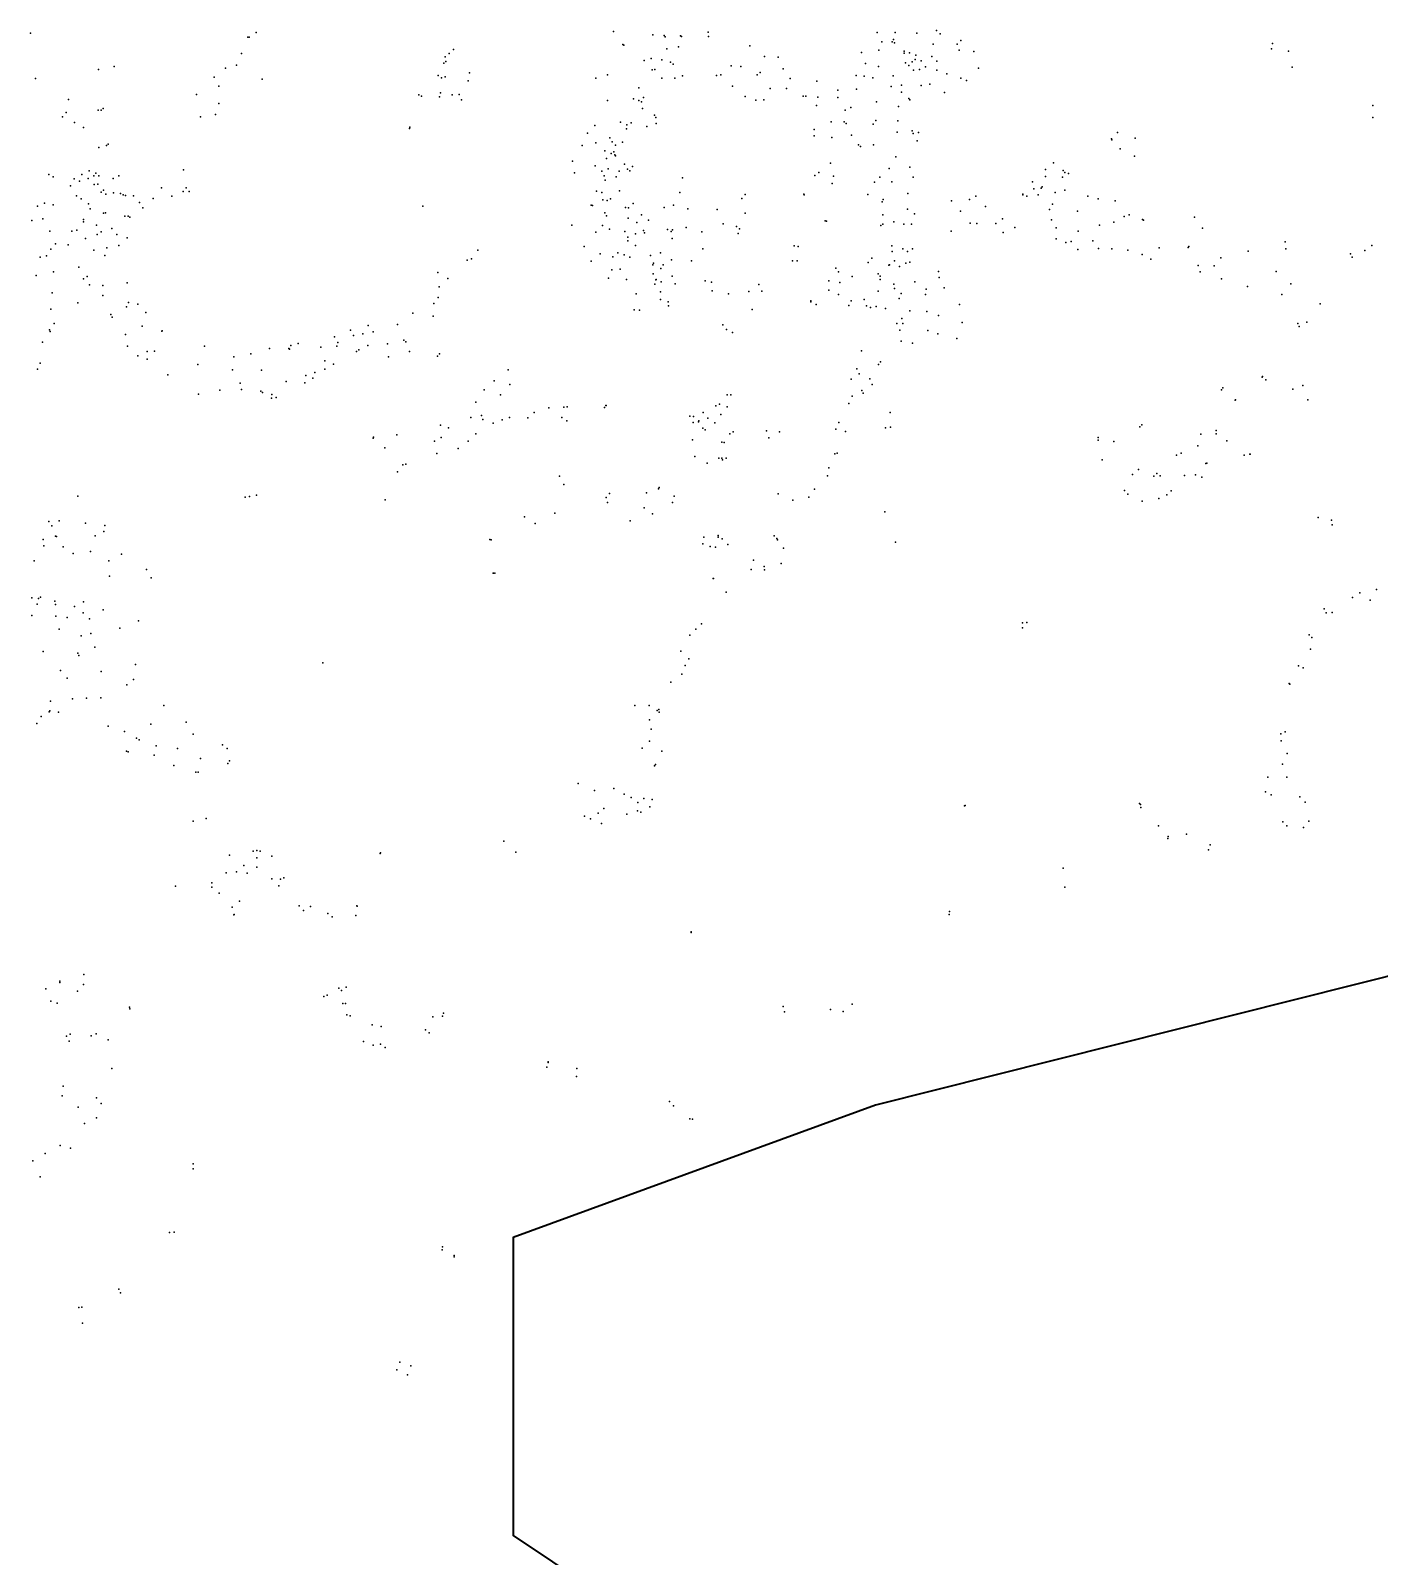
# Model space of a CAD drawing. Header units: millimetres. Extents: x -60275265 to 22802890, y -38578442 to 24337084.
# Drawn here: x -13544878 to -8352378, y -27320304 to -21446304 of the extents above; entities that cross this region are included whole.
import ezdxf

# ---------------------------------------------------------------- set-up
doc = ezdxf.new("R2010")
doc.units = ezdxf.units.MM
doc.header["$MEASUREMENT"] = 0
doc.layers.add('Outline', color=7, linetype='Continuous', true_color=0x000000)
doc.layers.add('particles', color=7, linetype='Continuous', true_color=0x000000)

msp = doc.modelspace()

# ---------------------------------------------------------------- linework, layer by layer
at = {"layer": 'Outline', "color": 3, "lineweight": 35, "true_color": 0x00ff00}
msp.add_lwpolyline([(2388023, -22014924), (1246851, -22397507), (486043, -23034488), (-655070, -23544188), (-1923171, -23926255), (-3444858, -23926255), (-4586030, -23926255), (-6054654, -23291001), (-6234364, -23544188), (-7756052, -24945643), (-10291971, -25582566), (-11687011, -26092266), (-11687011, -27239111), (-10926085, -27748576), (-10672498, -28513120), (-11813952, -29532403), (-12701478, -29022703), (-13842532, -29022703), (-14603457, -30424170), (-14603457, -31698402), (-14857045, -32335606), (-16885907, -32335606), (-18787711, -33099869)], dxfattribs=at)
at = {"layer": 'particles', "color": 93, "true_color": 0x67d435}
for p in [(-13544378, -21456304), (-12708378, -21471304), (-12703378, -21472304), (-12676378, -21454304), (-11301378, -21450304), (-11149378, -21462304), (-11106378, -21465304), (-11101378, -21470304), (-11043378, -21466304), (-11039378, -21469304), (-10936378, -21452304), (-10935378, -21469304), (-10286378, -21454304), (-10268378, -21490304), (-10228378, -21489304), (-10223378, -21480304), (-10219378, -21494304), (-10216378, -21454304), (-10133378, -21456304), (-10057378, -21446304), (-10043378, -21459304), (-9964378, -21484304), (-8764378, -21496304), (-12733378, -21535304), (-11949378, -21547304), (-11933378, -21535304), (-11916378, -21519304), (-11264378, -21500304), (-11261378, -21503304), (-11156378, -21554304), (-11095378, -21516304), (-11050378, -21509304), (-10776378, -21505304), (-10719378, -21546304), (-10666378, -21548304), (-10346378, -21531304), (-10279378, -21521304), (-10181378, -21525304), (-10181378, -21533304), (-10161378, -21532304), (-10139378, -21557304), (-10137378, -21541304), (-10075378, -21546304), (-10070378, -21499304), (-9978378, -21499304), (-9970378, -21522304), (-9914378, -21527304), (-8768378, -21517304), (-8702378, -21526304), (-13283378, -21596304), (-13222378, -21585304), (-12794378, -21591304), (-12751378, -21580304), (-11954378, -21572304), (-11946378, -21565304), (-11855378, -21609304), (-11182378, -21562304), (-11151378, -21597304), (-11141378, -21596304), (-11115378, -21559304), (-11081378, -21568304), (-11071378, -21575304), (-10848378, -21582304), (-10810378, -21585304), (-10748378, -21616304), (-10736378, -21608304), (-10647378, -21593304), (-10331378, -21573304), (-10280378, -21585304), (-10176378, -21570304), (-10164378, -21581304), (-10151378, -21567304), (-10146378, -21599304), (-10123378, -21596304), (-10116378, -21563304), (-10099378, -21586304), (-10056378, -21564304), (-10056378, -21598304), (-10017378, -21613304), (-9895378, -21591304), (-8688378, -21587304), (-13525378, -21631304), (-12837378, -21626304), (-12819378, -21660304), (-12653378, -21633304), (-11976378, -21619304), (-11962378, -21628304), (-11948378, -21624304), (-11860378, -21640304), (-11368378, -21629304), (-11368378, -21630304), (-11324378, -21617304), (-11203378, -21667304), (-11115378, -21629304), (-11065378, -21630304), (-11035378, -21621304), (-10904378, -21619304), (-10887378, -21617304), (-10843378, -21660304), (-10697378, -21669304), (-10635378, -21669304), (-10621378, -21631304), (-10518378, -21641304), (-10367378, -21619304), (-10365378, -21672304), (-10336378, -21622304), (-10302378, -21628304), (-10232378, -21661304), (-10224378, -21621304), (-10192378, -21656304), (-10116378, -21658304), (-10083378, -21653304), (-9963378, -21630304), (-9942378, -21639304), (-13398378, -21711304), (-12905378, -21692304), (-12819378, -21727304), (-12050378, -21693304), (-12040378, -21699304), (-11970378, -21701304), (-11966378, -21686304), (-11921378, -21694304), (-11894378, -21692304), (-11885378, -21713304), (-11324378, -21715304), (-11224378, -21709304), (-11203378, -21715304), (-11193378, -21721304), (-11185378, -21704304), (-10794378, -21700304), (-10753378, -21714304), (-10722378, -21713304), (-10571378, -21699304), (-10560378, -21699304), (-10514378, -21702304), (-10437378, -21675304), (-10437378, -21704304), (-10288378, -21721304), (-10192378, -21683304), (-10163378, -21708304), (-10160378, -21713304), (-10026378, -21684304), (-13422378, -21778304), (-13407378, -21762304), (-13284378, -21753304), (-13273378, -21752304), (-13265378, -21746304), (-13265378, -21746304), (-12890378, -21778304), (-12833378, -21769304), (-11189378, -21746304), (-11143378, -21772304), (-11138378, -21781304), (-10519378, -21735304), (-10409378, -21752304), (-10387378, -21742304), (-10203378, -21739304), (-8378378, -21781304), (-8377378, -21735304), (-13375378, -21800304), (-13340378, -21819304), (-12086378, -21823304), (-12085378, -21818304), (-11400378, -21841304), (-11372378, -21812304), (-11274378, -21799304), (-11251378, -21824304), (-11249378, -21809304), (-11232378, -21801304), (-11172378, -21815304), (-11136378, -21804304), (-10528378, -21827304), (-10462378, -21797304), (-10413378, -21797304), (-10405378, -21804304), (-10384378, -21849304), (-10301378, -21806304), (-10291378, -21793304), (-10208378, -21837304), (-10206378, -21794304), (-10151378, -21832304), (-10147378, -21842304), (-10126378, -21838304), (-9361378, -21839304), (-13282378, -21896304), (-13252378, -21889304), (-13246378, -21883304), (-11421378, -21889304), (-11368378, -21878304), (-11334378, -21909304), (-11315378, -21859304), (-11306378, -21875304), (-11293378, -21887304), (-11266378, -21876304), (-10528378, -21852304), (-10460378, -21858304), (-10358378, -21886304), (-10350378, -21892304), (-10300378, -21886304), (-10131378, -21871304), (-9384378, -21863304), (-9382378, -21867304), (-9350378, -21902304), (-9292378, -21860304), (-11458378, -21949304), (-11371378, -21967304), (-11328378, -21939304), (-11310378, -21919304), (-11299378, -21913304), (-11295378, -21924304), (-11293378, -21928304), (-11258378, -21961304), (-10465378, -21956304), (-10214378, -21932304), (-9607378, -21955304), (-9295378, -21930304), (-13474378, -22000304), (-13457378, -22009304), (-13377378, -22017304), (-13356378, -22026304), (-13347378, -22000304), (-13322378, -22015304), (-13319378, -21986304), (-13301378, -22006304), (-13293378, -21995304), (-13281378, -22005304), (-13226378, -22016304), (-13204378, -22005304), (-12955378, -21982304), (-11450378, -21994304), (-11346378, -21987304), (-11337378, -22005304), (-11333378, -22022304), (-11321378, -21979304), (-11290378, -22009304), (-11279378, -21987304), (-11247378, -21980304), (-11237378, -21986304), (-11227378, -21969304), (-11035378, -22013304), (-10526378, -22004304), (-10510378, -21993304), (-10453378, -22007304), (-10275378, -22011304), (-10239378, -21977304), (-10160378, -21972304), (-10147378, -22011304), (-9638378, -22008304), (-9637378, -21981304), (-9572378, -22011304), (-9569378, -21985304), (-9563378, -21993304), (-9549378, -21996304), (-13390378, -22044304), (-13368378, -22082304), (-13300378, -22039304), (-13285378, -22037304), (-13272378, -22068304), (-13272378, -22068304), (-13264378, -22060304), (-13255378, -22076304), (-13225378, -22071304), (-13198378, -22074304), (-13188378, -22078304), (-13179378, -22081304), (-13148378, -22082304), (-13040378, -22052304), (-13000378, -22084304), (-12957378, -22066304), (-12945378, -22052304), (-12934378, -22066304), (-11366378, -22065304), (-11346378, -22069304), (-11277378, -22063304), (-11045378, -22069304), (-10793378, -22077304), (-10793378, -22077304), (-10568378, -22076304), (-10567378, -22078304), (-10459378, -22035304), (-10322378, -22077304), (-10296378, -22030304), (-10229378, -22029304), (-10167378, -22074304), (-9906378, -22083304), (-9725378, -22076304), (-9725378, -22078304), (-9710378, -22083304), (-9687378, -22028304), (-9683378, -22055304), (-9666378, -22079304), (-9654378, -22053304), (-9651378, -22048304), (-9600378, -22069304), (-9563378, -22061304), (-9474378, -22083304), (-13517378, -22122304), (-13491378, -22110304), (-13457378, -22117304), (-13349378, -22094304), (-13321378, -22113304), (-13315378, -22132304), (-13125378, -22108304), (-13112378, -22128304), (-13072378, -22093304), (-12034378, -22122304), (-12034378, -22122304), (-11387378, -22118304), (-11381378, -22120304), (-11342378, -22098304), (-11325378, -22100304), (-11312378, -22094304), (-11254378, -22127304), (-11243378, -22128304), (-11225378, -22112304), (-11106378, -22127304), (-11069378, -22118304), (-11014378, -22132304), (-10901378, -22135304), (-10806378, -22093304), (-10266378, -22106304), (-10263378, -22097304), (-10169378, -22134304), (-10000378, -22101304), (-9965378, -22142304), (-9930378, -22096304), (-9869378, -22124304), (-9622378, -22135304), (-9611378, -22115304), (-9514378, -22141304), (-9435378, -22094304), (-9370378, -22101304), (-13540378, -22177304), (-13497378, -22171304), (-13341378, -22174304), (-13341378, -22182304), (-13290378, -22195304), (-13264378, -22149304), (-13256378, -22148304), (-13182378, -22160304), (-13169378, -22161304), (-13162378, -22165304), (-11461378, -22195304), (-11343378, -22196304), (-11334378, -22148304), (-11328378, -22159304), (-11244378, -22168304), (-11210378, -22185304), (-11193378, -22155304), (-11166378, -22176304), (-10878378, -22190304), (-10827378, -22201304), (-10793378, -22149304), (-10486378, -22178304), (-10486378, -22178304), (-10480378, -22180304), (-10271378, -22197304), (-10264378, -22156304), (-10264378, -22191304), (-10222378, -22182304), (-10183378, -22191304), (-10153378, -22192304), (-10142378, -22152304), (-9927378, -22188304), (-9902378, -22189304), (-9829378, -22189304), (-9803378, -22171304), (-9615378, -22175304), (-9430378, -22195304), (-9375378, -22184304), (-9335378, -22162304), (-9316378, -22155304), (-9264378, -22174304), (-9260378, -22176304), (-9064378, -22164304), (-9064378, -22164304), (-13470378, -22218304), (-13386378, -22219304), (-13366378, -22215304), (-13333378, -22247304), (-13288378, -22231304), (-13272378, -22221304), (-13231378, -22208304), (-13212378, -22231304), (-13173378, -22244304), (-11369378, -22222304), (-11316378, -22211304), (-11257378, -22220304), (-11245378, -22242304), (-11245378, -22255304), (-11216378, -22229304), (-11185378, -22216304), (-11181378, -22225304), (-11093378, -22212304), (-11078378, -22220304), (-11074378, -22246304), (-11073378, -22213304), (-11021378, -22204304), (-10960378, -22221304), (-10821378, -22227304), (-10815378, -22210304), (-10001378, -22219304), (-9801378, -22224304), (-9756378, -22204304), (-9597378, -22205304), (-9597378, -22248304), (-9559378, -22262304), (-9539378, -22258304), (-9512378, -22219304), (-9455378, -22256304), (-9033378, -22207304), (-8715378, -22259304), (-13508378, -22318304), (-13483378, -22313304), (-13466378, -22288304), (-13448378, -22267304), (-13400378, -22271304), (-13301378, -22291304), (-13258378, -22312304), (-13251378, -22282304), (-13205378, -22273304), (-11823378, -22291304), (-11414378, -22278304), (-11352378, -22306304), (-11303378, -22317304), (-11284378, -22302304), (-11260378, -22309304), (-11237378, -22318304), (-11216378, -22273304), (-11158378, -22312304), (-11120378, -22302304), (-10957378, -22287304), (-10605378, -22275304), (-10590378, -22277304), (-10229378, -22275304), (-10228378, -22296304), (-10187378, -22286304), (-10169378, -22297304), (-10149378, -22286304), (-9513378, -22289304), (-9434378, -22285304), (-9382378, -22287304), (-9321378, -22291304), (-9266378, -22308304), (-9200378, -22282304), (-9089378, -22281304), (-9086378, -22278304), (-8857378, -22295304), (-8712378, -22287304), (-8463378, -22305304), (-8457378, -22319304), (-8408378, -22293304), (-8381378, -22273304), (-13456378, -22375304), (-13359378, -22357304), (-11977378, -22377304), (-11864378, -22330304), (-11847378, -22325304), (-11387378, -22334304), (-11307378, -22367304), (-11275378, -22365304), (-11149378, -22348304), (-11147378, -22342304), (-11118378, -22362304), (-11109378, -22348304), (-11077378, -22329304), (-11000378, -22332304), (-10611378, -22333304), (-10593378, -22333304), (-10444378, -22361304), (-10435378, -22375304), (-10320378, -22339304), (-10306378, -22322304), (-10241378, -22349304), (-10238378, -22348304), (-10219378, -22333304), (-10199378, -22354304), (-10175378, -22342304), (-10160378, -22338304), (-10050378, -22373304), (-9232378, -22326304), (-9050378, -22350304), (-9042378, -22375304), (-8988378, -22352304), (-8963378, -22321304), (-8750378, -22374304), (-13523378, -22389304), (-13340378, -22402304), (-13327378, -22393304), (-13318378, -22425304), (-13266378, -22428304), (-13173378, -22417304), (-11972378, -22433304), (-11938378, -22401304), (-11320378, -22399304), (-11251378, -22404304), (-11148378, -22382304), (-11141378, -22423304), (-11138378, -22406304), (-11136378, -22404304), (-11117378, -22413304), (-11075378, -22391304), (-11063378, -22421304), (-10947378, -22409304), (-10923378, -22415304), (-10923378, -22415304), (-10741378, -22424304), (-10472378, -22410304), (-10429378, -22416304), (-10382378, -22393304), (-10282378, -22382304), (-10274378, -22391304), (-10274378, -22405304), (-10221378, -22422304), (-10141378, -22414304), (-10140378, -22413304), (-10047378, -22397304), (-10027378, -22436304), (-8960378, -22402304), (-8860378, -22432304), (-8693378, -22421304), (-13461378, -22456304), (-13363378, -22494304), (-13266378, -22466304), (-13167378, -22493304), (-11992378, -22497304), (-11975378, -22474304), (-11213378, -22460304), (-11120378, -22452304), (-11119378, -22482304), (-11090378, -22490304), (-10921378, -22448304), (-10858378, -22459304), (-10780378, -22450304), (-10730378, -22449304), (-10541378, -22486304), (-10541378, -22491304), (-10471378, -22446304), (-10434378, -22462304), (-10385378, -22487304), (-10336378, -22481304), (-10282378, -22449304), (-10219378, -22439304), (-10201378, -22478304), (-10193378, -22458304), (-10100378, -22462304), (-10097378, -22441304), (-8728378, -22462304), (-13466378, -22519304), (-13235378, -22539304), (-13230378, -22549304), (-13175378, -22509304), (-13132378, -22500304), (-13100378, -22531304), (-12073378, -22534304), (-11995378, -22546304), (-11221378, -22521304), (-11201378, -22523304), (-11089378, -22506304), (-10767378, -22520304), (-10520378, -22501304), (-10394378, -22504304), (-10326378, -22506304), (-10311378, -22512304), (-10290378, -22508304), (-10254378, -22516304), (-10191378, -22554304), (-10160378, -22525304), (-10094378, -22528304), (-10049378, -22543304), (-9969378, -22501304), (-8580378, -22498304), (-13471378, -22598304), (-13469378, -22605304), (-13454378, -22574304), (-13115378, -22584304), (-13039378, -22603304), (-13038378, -22602304), (-12313378, -22599304), (-12265378, -22614304), (-12245378, -22582304), (-12225378, -22606304), (-12132378, -22578304), (-10879378, -22579304), (-10865378, -22597304), (-10842378, -22608304), (-10210378, -22574304), (-10198378, -22600304), (-10187378, -22574304), (-10091378, -22601304), (-10052378, -22614304), (-9958378, -22570304), (-8666378, -22574304), (-8661378, -22585304), (-8631378, -22569304), (-13499378, -22646304), (-13179378, -22616304), (-13171378, -22661304), (-12875378, -22661304), (-12624378, -22670304), (-12550378, -22670304), (-12547378, -22672304), (-12542378, -22658304), (-12514378, -22651304), (-12427378, -22665304), (-12375378, -22625304), (-12365378, -22661304), (-12362378, -22647304), (-12301378, -22620304), (-12246378, -22658304), (-12170378, -22652304), (-12108378, -22638304), (-12100378, -22644304), (-10193378, -22642304), (-10150378, -22650304), (-9979378, -22631304), (-13507378, -22727304), (-13132378, -22698304), (-13096378, -22682304), (-13096378, -22711304), (-13067378, -22680304), (-12900378, -22732304), (-12762378, -22702304), (-12696378, -22691304), (-12411378, -22718304), (-12378378, -22730304), (-12290378, -22681304), (-12281378, -22675304), (-12166378, -22702304), (-12086378, -22682304), (-11978378, -22700304), (-11970378, -22691304), (-10346378, -22679304), (-10281378, -22732304), (-10273378, -22721304), (-13518378, -22750304), (-13016378, -22772304), (-12767378, -22752304), (-12655378, -22753304), (-12485378, -22774304), (-12458378, -22784304), (-12450378, -22762304), (-12412378, -22750304), (-11706378, -22752304), (-10386378, -22788304), (-10364378, -22748304), (-10355378, -22768304), (-10314378, -22787304), (-8804378, -22780304), (-8802378, -22778304), (-12898378, -22846304), (-12816378, -22831304), (-12737378, -22804304), (-12733378, -22828304), (-12658378, -22834304), (-12651378, -22840304), (-12615378, -22847304), (-12560378, -22797304), (-12489378, -22802304), (-11798378, -22829304), (-11760378, -22795304), (-11735378, -22848304), (-11700378, -22808304), (-10863378, -22849304), (-10849378, -22848304), (-10345378, -22832304), (-10340378, -22842304), (-10305378, -22808304), (-8960378, -22829304), (-8955378, -22822304), (-8789378, -22791304), (-8685378, -22826304), (-8647378, -22813304), (-12617378, -22861304), (-12599378, -22859304), (-11831378, -22877304), (-11550378, -22899304), (-11491378, -22896304), (-11479378, -22895304), (-11335378, -22897304), (-11330378, -22889304), (-11329378, -22890304), (-10906378, -22891304), (-10892378, -22884304), (-10863378, -22895304), (-10394378, -22882304), (-10382378, -22854304), (-8908378, -22869304), (-8906378, -22868304), (-8628378, -22867304), (-11966378, -22965304), (-11850378, -22936304), (-11809378, -22928304), (-11804378, -22943304), (-11764378, -22957304), (-11729378, -22945304), (-11701378, -22936304), (-11630378, -22937304), (-11606378, -22917304), (-11499378, -22936304), (-11480378, -22949304), (-11006378, -22930304), (-10994378, -22955304), (-10992378, -22932304), (-10973378, -22952304), (-10972378, -22948304), (-10955378, -22916304), (-10937378, -22938304), (-10911378, -22956304), (-10887378, -22924304), (-10433378, -22955304), (-10235378, -22917304), (-9267378, -22964304), (-12225378, -23015304), (-12224378, -23011304), (-12134378, -23002304), (-11964378, -23012304), (-11936378, -22975304), (-11831378, -22998304), (-10997378, -23021304), (-10996378, -23022304), (-10956378, -22977304), (-10948378, -22983304), (-10853378, -22998304), (-10840378, -22991304), (-10712378, -22987304), (-10703378, -23014304), (-10661378, -22991304), (-10445378, -22981304), (-10408378, -22990304), (-10254378, -22975304), (-10234378, -22973304), (-9435378, -23012304), (-9435378, -23023304), (-9274378, -22972304), (-9274378, -22972304), (-9040378, -23000304), (-8981378, -22986304), (-8980378, -22998304), (-8940378, -23025304), (-12181378, -23052304), (-11990378, -23027304), (-11980378, -23074304), (-11898378, -23055304), (-11860378, -23027304), (-10883378, -23031304), (-10875378, -23032304), (-10449378, -23076304), (-10439378, -23073304), (-9374378, -23028304), (-9133378, -23080304), (-9115378, -23073304), (-9051378, -23045304), (-8873378, -23081304), (-8851378, -23077304), (-8850378, -23077304), (-12111378, -23118304), (-12100378, -23115304), (-10987378, -23086304), (-10940378, -23112304), (-10895378, -23092304), (-10884378, -23092304), (-10881378, -23098304), (-10867378, -23092304), (-10471378, -23130304), (-9419378, -23098304), (-9279378, -23136304), (-9020378, -23113304), (-9017378, -23112304), (-12132378, -23145304), (-11508378, -23161304), (-11492378, -23194304), (-10477378, -23160304), (-9303378, -23155304), (-9220378, -23161304), (-9209378, -23151304), (-9196378, -23160304), (-9102378, -23159304), (-9060378, -23156304), (-9036378, -23165304), (-13363378, -23238304), (-12718378, -23242304), (-12702378, -23240304), (-12675378, -23235304), (-12180378, -23253304), (-11329378, -23243304), (-11316378, -23228304), (-11173378, -23226304), (-11127378, -23210304), (-11125378, -23205304), (-11067378, -23238304), (-10667378, -23230304), (-10610378, -23254304), (-10549378, -23242304), (-10527378, -23212304), (-9333378, -23216304), (-9321378, -23231304), (-9266378, -23258304), (-9201378, -23247304), (-9170378, -23233304), (-9154378, -23218304), (-11643378, -23318304), (-11526378, -23304304), (-11324378, -23263304), (-11182378, -23284304), (-11150378, -23306304), (-11073378, -23263304), (-10256378, -23299304), (-13474378, -23336304), (-13463378, -23353304), (-13434378, -23334304), (-13333378, -23342304), (-13262378, -23374304), (-13258378, -23351304), (-11602378, -23344304), (-11236378, -23334304), (-8588378, -23320304), (-8537378, -23331304), (-8534378, -23349304), (-13496378, -23405304), (-13493378, -23429304), (-13448378, -23392304), (-13444378, -23394304), (-13419378, -23433304), (-13296378, -23391304), (-11776378, -23405304), (-11771378, -23406304), (-10957378, -23422304), (-10953378, -23396304), (-10929378, -23432304), (-10908378, -23435304), (-10898378, -23390304), (-10897378, -23396304), (-10882378, -23403304), (-10860378, -23425304), (-10682378, -23391304), (-10672378, -23402304), (-10669378, -23407304), (-10215378, -23415304), (-13531378, -23487304), (-13380378, -23459304), (-13313378, -23452304), (-13243378, -23488304), (-13194378, -23462304), (-10761378, -23485304), (-10646378, -23438304), (-13241378, -23547304), (-13098378, -23521304), (-13080378, -23553304), (-11764378, -23535304), (-11763378, -23535304), (-11757378, -23535304), (-10770378, -23521304), (-10720378, -23509304), (-10719378, -23522304), (-10655378, -23498304), (-10917378, -23555304), (-10915378, -23556304), (-10867378, -23608304), (-8427378, -23611304), (-8364378, -23598304), (-13539378, -23630304), (-13519378, -23654304), (-13514378, -23633304), (-13506378, -23627304), (-13451378, -23642304), (-13448378, -23656304), (-13375378, -23663304), (-13340378, -23645304), (-8456378, -23629304), (-8388378, -23639304), (-13540378, -23698304), (-13447378, -23701304), (-13403378, -23706304), (-13342378, -23688304), (-13317378, -23711304), (-13265378, -23676304), (-13129378, -23718304), (-10962378, -23730304), (-9726378, -23726304), (-9709378, -23725304), (-8565378, -23672304), (-8557378, -23687304), (-8534378, -23686304), (-13434378, -23750304), (-13350378, -23776304), (-13312378, -23767304), (-13201378, -23746304), (-11007378, -23773304), (-10983378, -23750304), (-9726378, -23745304), (-8623378, -23772304), (-8613378, -23783304), (-13496378, -23836304), (-13363378, -23843304), (-13297378, -23820304), (-11041378, -23835304), (-8617378, -23827304), (-13358378, -23852304), (-13140378, -23887304), (-12419378, -23880304), (-11024378, -23890304), (-11010378, -23864304), (-8664378, -23892304), (-8646378, -23899304), (-13429378, -23909304), (-13404378, -23939304), (-13273378, -23914304), (-13174378, -23965304), (-13148378, -23944304), (-11080378, -23955304), (-11037378, -23924304), (-8700378, -23960304), (-8697378, -23962304), (-13383378, -24019304), (-13329378, -24016304), (-13274378, -24015304), (-13473378, -24068304), (-13470378, -24065304), (-13468378, -24028304), (-13437378, -24070304), (-13031378, -24044304), (-11218378, -24044304), (-11163378, -24044304), (-11132378, -24063304), (-11132378, -24064304), (-11126378, -24060304), (-11125378, -24070304), (-13520378, -24113304), (-13503378, -24086304), (-13245378, -24124304), (-13081378, -24116304), (-12945378, -24108304), (-11162378, -24099304), (-11155378, -24135304), (-13183378, -24144304), (-13136378, -24170304), (-13126378, -24176304), (-13061378, -24199304), (-12918378, -24155304), (-12806378, -24196304), (-11162378, -24181304), (-8732378, -24153304), (-8731378, -24180304), (-8715378, -24145304), (-13175378, -24220304), (-13168378, -24223304), (-13068378, -24236304), (-12979378, -24210304), (-12890378, -24248304), (-12787378, -24210304), (-12778378, -24257304), (-11190378, -24209304), (-11115378, -24220304), (-8707378, -24229304), (-12993378, -24275304), (-12908378, -24301304), (-12899378, -24301304), (-12785378, -24267304), (-11142378, -24277304), (-11139378, -24272304), (-8725378, -24270304), (-11437378, -24344304), (-11437378, -24345304), (-11374378, -24371304), (-11299378, -24364304), (-8791378, -24376304), (-8782378, -24320304), (-8708378, -24320304), (-11259378, -24386304), (-11233378, -24398304), (-11207378, -24418304), (-11184378, -24402304), (-11160378, -24434304), (-11152378, -24406304), (-9950378, -24430304), (-9947378, -24429304), (-9276378, -24422304), (-9272378, -24425304), (-8769378, -24388304), (-8659378, -24396304), (-8638378, -24417304), (-12918378, -24489304), (-12918378, -24489304), (-12869378, -24479304), (-11412378, -24470304), (-11389378, -24481304), (-11360378, -24459304), (-11338378, -24441304), (-11249378, -24462304), (-11208378, -24450304), (-11195378, -24455304), (-9271378, -24437304), (-8724378, -24492304), (-8624378, -24490304), (-11347378, -24499304), (-9203378, -24507304), (-9166378, -24548304), (-9095378, -24540304), (-8708378, -24507304), (-8645378, -24514304), (-12687378, -24605304), (-12673378, -24602304), (-12661378, -24605304), (-12197378, -24611304), (-11723378, -24566304), (-11722378, -24566304), (-11676378, -24609304), (-9167378, -24556304), (-9010378, -24600304), (-9004378, -24580304), (-9004378, -24580304), (-12779378, -24621304), (-12723378, -24660304), (-12674378, -24666304), (-12673378, -24631304), (-12616378, -24624304), (-12199378, -24614304), (-12199378, -24614304), (-12846378, -24727304), (-12792378, -24688304), (-12751378, -24684304), (-12711378, -24690304), (-12615378, -24711304), (-12582378, -24713304), (-12570378, -24707304), (-9570378, -24671304), (-9570378, -24671304), (-12987378, -24740304), (-12847378, -24743304), (-12818378, -24767304), (-12589378, -24738304), (-9563378, -24744304), (-9563378, -24744304), (-12768378, -24821304), (-12740378, -24798304), (-12510378, -24815304), (-12494378, -24834304), (-12467378, -24818304), (-12400378, -24845304), (-12289378, -24816304), (-12287378, -24817304), (-10007378, -24837304), (-12762378, -24850304), (-12761378, -24849304), (-12384378, -24858304), (-12292378, -24853304), (-10008378, -24849304), (-11002378, -24918304), (-11001378, -24915304), (-13339378, -25080304), (-13485378, -25135304), (-13432378, -25105304), (-13432378, -25110304), (-13340378, -25118304), (-12358378, -25132304), (-12330378, -25128304), (-13466378, -25182304), (-13442378, -25190304), (-13364378, -25144304), (-12415378, -25165304), (-12402378, -25159304), (-12348378, -25141304), (-12342378, -25191304), (-12332378, -25192304), (-10382378, -25194304), (-10382378, -25194304), (-13164378, -25206304), (-13162378, -25212304), (-13162378, -25212304), (-12327378, -25235304), (-12314378, -25239304), (-11996378, -25243304), (-11959378, -25240304), (-11955378, -25229304), (-10648378, -25203304), (-10642378, -25224304), (-10465378, -25214304), (-10417378, -25222304), (-13392378, -25310304), (-13311378, -25316304), (-13292378, -25308304), (-12229378, -25274304), (-12195378, -25280304), (-12024378, -25293304), (-12010378, -25304304), (-13406378, -25317304), (-13396378, -25336304), (-13245378, -25331304), (-12263378, -25338304), (-12225378, -25352304), (-12197378, -25348304), (-12179378, -25361304), (-11552378, -25416304), (-11552378, -25419304), (-13232378, -25441304), (-13231378, -25441304), (-11557378, -25437304), (-11443378, -25472304), (-11442378, -25441304), (-13423378, -25547304), (-13419378, -25509304), (-13361378, -25591304), (-13290378, -25554304), (-13272378, -25576304), (-11085378, -25568304), (-11070378, -25585304), (-13337378, -25653304), (-13291378, -25631304), (-11007378, -25635304), (-10996378, -25636304), (-13488378, -25769304), (-13430378, -25738304), (-13391378, -25748304), (-13536378, -25797304), (-12919378, -25808304), (-12918378, -25828304), (-13507378, -25858304), (-13009378, -26073304), (-12991378, -26072304), (-11959378, -26128304), (-11960378, -26140304), (-11914378, -26161304), (-11914378, -26167304), (-13205378, -26291304), (-13198378, -26305304), (-13198378, -26305304), (-13359378, -26361304), (-13347378, -26360304), (-13345378, -26422304), (-12135378, -26601304), (-12123378, -26572304), (-12080378, -26586304), (-12093378, -26621304)]:
    msp.add_point(p, dxfattribs=at)

doc.saveas('drawing.dxf')
